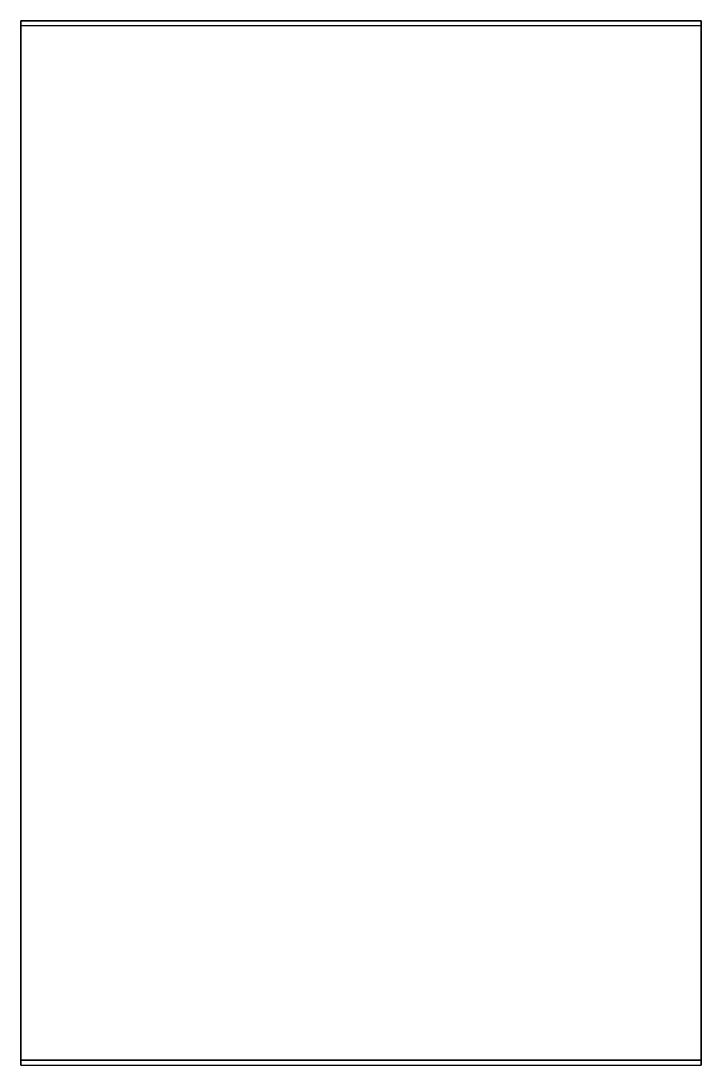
# Model space of a CAD drawing. Extents: x -0.28 to 0.28, y -3.05 to -2.19.
import ezdxf

# ---------------------------------------------------------------- set-up
doc = ezdxf.new("R2010")
doc.units = 0
doc.layers.add('HATCH', color=5, linetype='CONTINUOUS')

msp = doc.modelspace()

# ---------------------------------------------------------------- linework, layer by layer
at = {"layer": 'HATCH'}
for points in [[(0.28, -2.19038, 1.5109), (-0.28, -2.19038, 1.5109), (-0.28, -3.04598, 1.38613), (0.28, -3.04598, 1.38613)], [(-0.28, -2.19038, 1.5109), (-0.28, -2.1944, 1.49478), (-0.28, -3.05, 1.37), (-0.28, -3.04598, 1.38613)], [(0.28, -2.1944, 1.49478), (-0.28, -2.1944, 1.49478), (-0.28, -2.19038, 1.5109), (0.28, -2.19038, 1.5109)], [(0.28, -2.1944, 1.49478), (0.28, -2.19038, 1.5109), (0.28, -3.04598, 1.38613), (0.28, -3.05, 1.37)], [(0.28, -3.04598, 1.38613), (-0.28, -3.04598, 1.38613), (-0.28, -3.05, 1.37), (0.28, -3.05, 1.37)]]:
    msp.add_3dface(points, dxfattribs=at)

doc.saveas('drawing.dxf')
